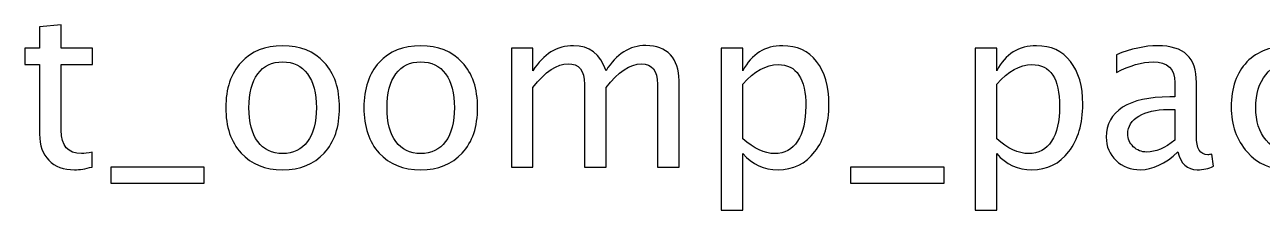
# Model space of a CAD drawing. Header units: centimetres. Extents: x -42 to 63, y -49 to 29.
# Drawn here: x -26.56 to -12.58, y 26.18 to 28.28 of the extents above; entities that cross this region are included whole.
import ezdxf

# ---------------------------------------------------------------- set-up
doc = ezdxf.new("R2010")
doc.units = ezdxf.units.CM
doc.header["$MEASUREMENT"] = 0
doc.layers.add('Layer 1', color=7, linetype='Continuous')

msp = doc.modelspace()

# ---------------------------------------------------------------- linework, layer by layer
at = {"layer": 'Layer 1'}
for points, knots in [([(-25.80003, 26.67086), (-25.87538, 26.65012), (-25.941, 26.63996), (-25.99646, 26.63996), (-25.99646, 26.63996), (-26.12092, 26.63996), (-26.21786, 26.67552), (-26.28729, 26.74664), (-26.28729, 26.74664), (-26.35714, 26.81776), (-26.39185, 26.9164), (-26.39185, 27.04297), (-26.39185, 27.04297), (-26.39185, 27.04297), (-26.39185, 27.83376), (-26.39185, 27.83376), (-26.39185, 27.83376), (-26.39185, 27.83376), (-26.56034, 27.83376), (-26.56034, 27.83376), (-26.56034, 27.83376), (-26.56034, 27.83376), (-26.56034, 28.01664), (-26.56034, 28.01664), (-26.56034, 28.01664), (-26.56034, 28.01664), (-26.39185, 28.01664), (-26.39185, 28.01664), (-26.39185, 28.01664), (-26.39185, 28.01664), (-26.39185, 28.26006), (-26.39185, 28.26006), (-26.39185, 28.26006), (-26.39185, 28.26006), (-26.14801, 28.28334), (-26.14801, 28.28334), (-26.14801, 28.28334), (-26.14801, 28.28334), (-26.14801, 28.01664), (-26.14801, 28.01664), (-26.14801, 28.01664), (-26.14801, 28.01664), (-25.79495, 28.01664), (-25.79495, 28.01664), (-25.79495, 28.01664), (-25.79495, 28.01664), (-25.79495, 27.83376), (-25.79495, 27.83376), (-25.79495, 27.83376), (-25.79495, 27.83376), (-26.14801, 27.83376), (-26.14801, 27.83376), (-26.14801, 27.83376), (-26.14801, 27.83376), (-26.14801, 27.087), (-26.14801, 27.087), (-26.14801, 27.087), (-26.14801, 26.91089), (-26.07139, 26.82284), (-25.91856, 26.82284), (-25.91856, 26.82284), (-25.88597, 26.82284), (-25.8466, 26.82834), (-25.80003, 26.83893), (-25.80003, 26.83893), (-25.80003, 26.83893), (-25.80003, 26.67086), (-25.80003, 26.67086)], [0, 0, 0, 0, 0.05555556, 0.05555556, 0.05555556, 0.05555556, 0.11111111, 0.11111111, 0.11111111, 0.11111111, 0.16666667, 0.16666667, 0.16666667, 0.16666667, 0.22222222, 0.22222222, 0.22222222, 0.22222222, 0.27777778, 0.27777778, 0.27777778, 0.27777778, 0.33333333, 0.33333333, 0.33333333, 0.33333333, 0.38888889, 0.38888889, 0.38888889, 0.38888889, 0.44444444, 0.44444444, 0.44444444, 0.44444444, 0.5, 0.5, 0.5, 0.5, 0.55555556, 0.55555556, 0.55555556, 0.55555556, 0.61111111, 0.61111111, 0.61111111, 0.61111111, 0.66666667, 0.66666667, 0.66666667, 0.66666667, 0.72222222, 0.72222222, 0.72222222, 0.72222222, 0.77777778, 0.77777778, 0.77777778, 0.77777778, 0.83333333, 0.83333333, 0.83333333, 0.83333333, 0.88888889, 0.88888889, 0.88888889, 0.88888889, 1, 1, 1, 1]), ([(-23.64611, 26.63996), (-23.84381, 26.63996), (-24.00044, 26.70304), (-24.11559, 26.82919), (-24.11559, 26.82919), (-24.23116, 26.95534), (-24.28873, 27.12679), (-24.28873, 27.34312), (-24.28873, 27.34312), (-24.28873, 27.55902), (-24.23116, 27.73004), (-24.11559, 27.85577), (-24.11559, 27.85577), (-24.00044, 27.9815), (-23.84381, 28.04458), (-23.64611, 28.04458), (-23.64611, 28.04458), (-23.44841, 28.04458), (-23.29178, 27.9815), (-23.17663, 27.85577), (-23.17663, 27.85577), (-23.06106, 27.73004), (-23.00349, 27.55902), (-23.00349, 27.34312), (-23.00349, 27.34312), (-23.00349, 27.12679), (-23.06106, 26.95534), (-23.17663, 26.82919), (-23.17663, 26.82919), (-23.29178, 26.70304), (-23.44841, 26.63996), (-23.64611, 26.63996)], [0, 0, 0, 0, 0.11111111, 0.11111111, 0.11111111, 0.11111111, 0.22222222, 0.22222222, 0.22222222, 0.22222222, 0.33333333, 0.33333333, 0.33333333, 0.33333333, 0.44444444, 0.44444444, 0.44444444, 0.44444444, 0.55555556, 0.55555556, 0.55555556, 0.55555556, 0.66666667, 0.66666667, 0.66666667, 0.66666667, 0.77777778, 0.77777778, 0.77777778, 0.77777778, 1, 1, 1, 1]), ([(-22.0857, 26.63996), (-22.2834, 26.63996), (-22.44003, 26.70304), (-22.55518, 26.82919), (-22.55518, 26.82919), (-22.67075, 26.95534), (-22.72832, 27.12679), (-22.72832, 27.34312), (-22.72832, 27.34312), (-22.72832, 27.55902), (-22.67075, 27.73004), (-22.55518, 27.85577), (-22.55518, 27.85577), (-22.44003, 27.9815), (-22.2834, 28.04458), (-22.0857, 28.04458), (-22.0857, 28.04458), (-21.888, 28.04458), (-21.73137, 27.9815), (-21.61622, 27.85577), (-21.61622, 27.85577), (-21.50065, 27.73004), (-21.44308, 27.55902), (-21.44308, 27.34312), (-21.44308, 27.34312), (-21.44308, 27.12679), (-21.50065, 26.95534), (-21.61622, 26.82919), (-21.61622, 26.82919), (-21.73137, 26.70304), (-21.888, 26.63996), (-22.0857, 26.63996)], [0, 0, 0, 0, 0.11111111, 0.11111111, 0.11111111, 0.11111111, 0.22222222, 0.22222222, 0.22222222, 0.22222222, 0.33333333, 0.33333333, 0.33333333, 0.33333333, 0.44444444, 0.44444444, 0.44444444, 0.44444444, 0.55555556, 0.55555556, 0.55555556, 0.55555556, 0.66666667, 0.66666667, 0.66666667, 0.66666667, 0.77777778, 0.77777778, 0.77777778, 0.77777778, 1, 1, 1, 1]), ([(-21.06123, 26.67044), (-21.06123, 26.67044), (-21.06123, 28.01664), (-21.06123, 28.01664), (-21.06123, 28.01664), (-21.06123, 28.01664), (-20.81739, 28.01664), (-20.81739, 28.01664), (-20.81739, 28.01664), (-20.81739, 28.01664), (-20.81739, 27.76222), (-20.81739, 27.76222), (-20.81739, 27.76222), (-20.69843, 27.9506), (-20.54603, 28.04458), (-20.35934, 28.04458), (-20.35934, 28.04458), (-20.17943, 28.04458), (-20.05708, 27.9506), (-19.99189, 27.76222), (-19.99189, 27.76222), (-19.87632, 27.95229), (-19.72561, 28.04712), (-19.54062, 28.04712), (-19.54062, 28.04712), (-19.42251, 28.04712), (-19.33064, 28.01241), (-19.26503, 27.94256), (-19.26503, 27.94256), (-19.19941, 27.87271), (-19.16639, 27.77492), (-19.16639, 27.64919), (-19.16639, 27.64919), (-19.16639, 27.64919), (-19.16639, 26.67044), (-19.16639, 26.67044), (-19.16639, 26.67044), (-19.16639, 26.67044), (-19.41023, 26.67044), (-19.41023, 26.67044), (-19.41023, 26.67044), (-19.41023, 26.67044), (-19.41023, 27.60897), (-19.41023, 27.60897), (-19.41023, 27.60897), (-19.41023, 27.76222), (-19.47119, 27.83884), (-19.59311, 27.83884), (-19.59311, 27.83884), (-19.71969, 27.83884), (-19.85261, 27.74952), (-19.99189, 27.57045), (-19.99189, 27.57045), (-19.99189, 27.57045), (-19.99189, 26.67044), (-19.99189, 26.67044), (-19.99189, 26.67044), (-19.99189, 26.67044), (-20.23573, 26.67044), (-20.23573, 26.67044), (-20.23573, 26.67044), (-20.23573, 26.67044), (-20.23573, 27.60982), (-20.23573, 27.60982), (-20.23573, 27.60982), (-20.23573, 27.76433), (-20.29754, 27.84138), (-20.42157, 27.84138), (-20.42157, 27.84138), (-20.54476, 27.84138), (-20.67684, 27.75163), (-20.81739, 27.57172), (-20.81739, 27.57172), (-20.81739, 27.57172), (-20.81739, 26.67044), (-20.81739, 26.67044), (-20.81739, 26.67044), (-20.81739, 26.67044), (-21.06123, 26.67044), (-21.06123, 26.67044)], [0, 0, 0, 0, 0.04761905, 0.04761905, 0.04761905, 0.04761905, 0.0952381, 0.0952381, 0.0952381, 0.0952381, 0.14285714, 0.14285714, 0.14285714, 0.14285714, 0.19047619, 0.19047619, 0.19047619, 0.19047619, 0.23809524, 0.23809524, 0.23809524, 0.23809524, 0.28571429, 0.28571429, 0.28571429, 0.28571429, 0.33333333, 0.33333333, 0.33333333, 0.33333333, 0.38095238, 0.38095238, 0.38095238, 0.38095238, 0.42857143, 0.42857143, 0.42857143, 0.42857143, 0.47619048, 0.47619048, 0.47619048, 0.47619048, 0.52380952, 0.52380952, 0.52380952, 0.52380952, 0.57142857, 0.57142857, 0.57142857, 0.57142857, 0.61904762, 0.61904762, 0.61904762, 0.61904762, 0.66666667, 0.66666667, 0.66666667, 0.66666667, 0.71428571, 0.71428571, 0.71428571, 0.71428571, 0.76190476, 0.76190476, 0.76190476, 0.76190476, 0.80952381, 0.80952381, 0.80952381, 0.80952381, 0.85714286, 0.85714286, 0.85714286, 0.85714286, 0.9047619, 0.9047619, 0.9047619, 0.9047619, 1, 1, 1, 1]), ([(-18.68972, 26.18022), (-18.68972, 26.18022), (-18.68972, 28.01664), (-18.68972, 28.01664), (-18.68972, 28.01664), (-18.68972, 28.01664), (-18.44588, 28.01664), (-18.44588, 28.01664), (-18.44588, 28.01664), (-18.44588, 28.01664), (-18.44588, 27.76222), (-18.44588, 27.76222), (-18.44588, 27.76222), (-18.34597, 27.9506), (-18.19569, 28.04458), (-17.99545, 28.04458), (-17.99545, 28.04458), (-17.83332, 28.04458), (-17.70589, 27.98574), (-17.61276, 27.86763), (-17.61276, 27.86763), (-17.51963, 27.74952), (-17.47306, 27.58823), (-17.47306, 27.38376), (-17.47306, 27.38376), (-17.47306, 27.16108), (-17.52598, 26.98117), (-17.63139, 26.84485), (-17.63139, 26.84485), (-17.7368, 26.70812), (-17.87565, 26.63996), (-18.04752, 26.63996), (-18.04752, 26.63996), (-18.20712, 26.63996), (-18.34005, 26.70092), (-18.44588, 26.82326), (-18.44588, 26.82326), (-18.44588, 26.82326), (-18.44588, 26.18022), (-18.44588, 26.18022), (-18.44588, 26.18022), (-18.44588, 26.18022), (-18.68972, 26.18022), (-18.68972, 26.18022)], [0, 0, 0, 0, 0.08333333, 0.08333333, 0.08333333, 0.08333333, 0.16666667, 0.16666667, 0.16666667, 0.16666667, 0.25, 0.25, 0.25, 0.25, 0.33333333, 0.33333333, 0.33333333, 0.33333333, 0.41666667, 0.41666667, 0.41666667, 0.41666667, 0.5, 0.5, 0.5, 0.5, 0.58333333, 0.58333333, 0.58333333, 0.58333333, 0.66666667, 0.66666667, 0.66666667, 0.66666667, 0.75, 0.75, 0.75, 0.75, 0.83333333, 0.83333333, 0.83333333, 0.83333333, 1, 1, 1, 1]), ([(-15.82121, 26.18022), (-15.82121, 26.18022), (-15.82121, 28.01664), (-15.82121, 28.01664), (-15.82121, 28.01664), (-15.82121, 28.01664), (-15.57737, 28.01664), (-15.57737, 28.01664), (-15.57737, 28.01664), (-15.57737, 28.01664), (-15.57737, 27.76222), (-15.57737, 27.76222), (-15.57737, 27.76222), (-15.47746, 27.9506), (-15.32718, 28.04458), (-15.12694, 28.04458), (-15.12694, 28.04458), (-14.96481, 28.04458), (-14.83738, 27.98574), (-14.74425, 27.86763), (-14.74425, 27.86763), (-14.65112, 27.74952), (-14.60455, 27.58823), (-14.60455, 27.38376), (-14.60455, 27.38376), (-14.60455, 27.16108), (-14.65747, 26.98117), (-14.76288, 26.84485), (-14.76288, 26.84485), (-14.86829, 26.70812), (-15.00714, 26.63996), (-15.17901, 26.63996), (-15.17901, 26.63996), (-15.33861, 26.63996), (-15.47154, 26.70092), (-15.57737, 26.82326), (-15.57737, 26.82326), (-15.57737, 26.82326), (-15.57737, 26.18022), (-15.57737, 26.18022), (-15.57737, 26.18022), (-15.57737, 26.18022), (-15.82121, 26.18022), (-15.82121, 26.18022)], [0, 0, 0, 0, 0.08333333, 0.08333333, 0.08333333, 0.08333333, 0.16666667, 0.16666667, 0.16666667, 0.16666667, 0.25, 0.25, 0.25, 0.25, 0.33333333, 0.33333333, 0.33333333, 0.33333333, 0.41666667, 0.41666667, 0.41666667, 0.41666667, 0.5, 0.5, 0.5, 0.5, 0.58333333, 0.58333333, 0.58333333, 0.58333333, 0.66666667, 0.66666667, 0.66666667, 0.66666667, 0.75, 0.75, 0.75, 0.75, 0.83333333, 0.83333333, 0.83333333, 0.83333333, 1, 1, 1, 1]), ([(-13.52886, 26.84189), (-13.67533, 26.70727), (-13.8163, 26.63996), (-13.95177, 26.63996), (-13.95177, 26.63996), (-14.0631, 26.63996), (-14.15581, 26.67467), (-14.22905, 26.74452), (-14.22905, 26.74452), (-14.30271, 26.81437), (-14.33954, 26.90243), (-14.33954, 27.00868), (-14.33954, 27.00868), (-14.33954, 27.15558), (-14.27773, 27.26861), (-14.15412, 27.34735), (-14.15412, 27.34735), (-14.03051, 27.42609), (-13.85313, 27.46546), (-13.62199, 27.46546), (-13.62199, 27.46546), (-13.62199, 27.46546), (-13.56484, 27.46546), (-13.56484, 27.46546), (-13.56484, 27.46546), (-13.56484, 27.46546), (-13.56484, 27.6276), (-13.56484, 27.6276), (-13.56484, 27.6276), (-13.56484, 27.78381), (-13.64612, 27.8617), (-13.8091, 27.8617), (-13.8091, 27.8617), (-13.93526, 27.8617), (-14.07326, 27.82191), (-14.2227, 27.74232), (-14.2227, 27.74232), (-14.2227, 27.74232), (-14.2227, 27.94298), (-14.2227, 27.94298), (-14.2227, 27.94298), (-14.05845, 28.01071), (-13.90351, 28.04458), (-13.7583, 28.04458), (-13.7583, 28.04458), (-13.60887, 28.04458), (-13.49838, 28.01071), (-13.42768, 27.94256), (-13.42768, 27.94256), (-13.35656, 27.8744), (-13.321, 27.76941), (-13.321, 27.6276), (-13.321, 27.6276), (-13.321, 27.6276), (-13.321, 27.01927), (-13.321, 27.01927), (-13.321, 27.01927), (-13.321, 26.87999), (-13.27824, 26.81014), (-13.19231, 26.81014), (-13.19231, 26.81014), (-13.18172, 26.81014), (-13.16606, 26.81183), (-13.14532, 26.81522), (-13.14532, 26.81522), (-13.14532, 26.81522), (-13.12796, 26.67975), (-13.12796, 26.67975), (-13.12796, 26.67975), (-13.18342, 26.65308), (-13.24438, 26.63996), (-13.31126, 26.63996), (-13.31126, 26.63996), (-13.42514, 26.63996), (-13.49753, 26.70727), (-13.52886, 26.84189)], [0, 0, 0, 0, 0.05, 0.05, 0.05, 0.05, 0.1, 0.1, 0.1, 0.1, 0.15, 0.15, 0.15, 0.15, 0.2, 0.2, 0.2, 0.2, 0.25, 0.25, 0.25, 0.25, 0.3, 0.3, 0.3, 0.3, 0.35, 0.35, 0.35, 0.35, 0.4, 0.4, 0.4, 0.4, 0.45, 0.45, 0.45, 0.45, 0.5, 0.5, 0.5, 0.5, 0.55, 0.55, 0.55, 0.55, 0.6, 0.6, 0.6, 0.6, 0.65, 0.65, 0.65, 0.65, 0.7, 0.7, 0.7, 0.7, 0.75, 0.75, 0.75, 0.75, 0.8, 0.8, 0.8, 0.8, 0.85, 0.85, 0.85, 0.85, 0.9, 0.9, 0.9, 0.9, 1, 1, 1, 1]), ([(-11.88548, 26.71108), (-12.04338, 26.66367), (-12.1797, 26.63996), (-12.29442, 26.63996), (-12.29442, 26.63996), (-12.47645, 26.63996), (-12.62716, 26.70727), (-12.74696, 26.84147), (-12.74696, 26.84147), (-12.86677, 26.97609), (-12.92688, 27.14584), (-12.92688, 27.35031), (-12.92688, 27.35031), (-12.92688, 27.56875), (-12.86761, 27.73936), (-12.74908, 27.86128), (-12.74908, 27.86128), (-12.63055, 27.98362), (-12.46502, 28.04458), (-12.25251, 28.04458), (-12.25251, 28.04458), (-12.14795, 28.04458), (-12.03026, 28.03019), (-11.90072, 28.0014), (-11.90072, 28.0014), (-11.90072, 28.0014), (-11.90072, 27.79566), (-11.90072, 27.79566), (-11.90072, 27.79566), (-12.0383, 27.8363), (-12.15049, 27.85662), (-12.23685, 27.85662), (-12.23685, 27.85662), (-12.36215, 27.85662), (-12.46248, 27.80963), (-12.53741, 27.71607), (-12.53741, 27.71607), (-12.61234, 27.62252), (-12.65002, 27.49763), (-12.65002, 27.34185), (-12.65002, 27.34185), (-12.65002, 27.19072), (-12.61107, 27.0688), (-12.5336, 26.97524), (-12.5336, 26.97524), (-12.45613, 26.88211), (-12.35496, 26.83554), (-12.22923, 26.83554), (-12.22923, 26.83554), (-12.11789, 26.83554), (-12.00359, 26.86433), (-11.88548, 26.9219), (-11.88548, 26.9219), (-11.88548, 26.9219), (-11.88548, 26.71108), (-11.88548, 26.71108)], [0, 0, 0, 0, 0.06666667, 0.06666667, 0.06666667, 0.06666667, 0.13333333, 0.13333333, 0.13333333, 0.13333333, 0.2, 0.2, 0.2, 0.2, 0.26666667, 0.26666667, 0.26666667, 0.26666667, 0.33333333, 0.33333333, 0.33333333, 0.33333333, 0.4, 0.4, 0.4, 0.4, 0.46666667, 0.46666667, 0.46666667, 0.46666667, 0.53333333, 0.53333333, 0.53333333, 0.53333333, 0.6, 0.6, 0.6, 0.6, 0.66666667, 0.66666667, 0.66666667, 0.66666667, 0.73333333, 0.73333333, 0.73333333, 0.73333333, 0.8, 0.8, 0.8, 0.8, 0.86666667, 0.86666667, 0.86666667, 0.86666667, 1, 1, 1, 1]), ([(-23.64653, 26.82284), (-23.52588, 26.82284), (-23.4319, 26.86814), (-23.36502, 26.95915), (-23.36502, 26.95915), (-23.29855, 27.04975), (-23.26511, 27.17802), (-23.26511, 27.34312), (-23.26511, 27.34312), (-23.26511, 27.50779), (-23.29855, 27.63564), (-23.36502, 27.72623), (-23.36502, 27.72623), (-23.4319, 27.8164), (-23.52588, 27.8617), (-23.64653, 27.8617), (-23.64653, 27.8617), (-23.76761, 27.8617), (-23.86159, 27.8164), (-23.92763, 27.72623), (-23.92763, 27.72623), (-23.99409, 27.63564), (-24.02711, 27.50779), (-24.02711, 27.34312), (-24.02711, 27.34312), (-24.02711, 27.17802), (-23.99409, 27.04975), (-23.92763, 26.95915), (-23.92763, 26.95915), (-23.86159, 26.86814), (-23.76761, 26.82284), (-23.64653, 26.82284)], [0, 0, 0, 0, 0.11111111, 0.11111111, 0.11111111, 0.11111111, 0.22222222, 0.22222222, 0.22222222, 0.22222222, 0.33333333, 0.33333333, 0.33333333, 0.33333333, 0.44444444, 0.44444444, 0.44444444, 0.44444444, 0.55555556, 0.55555556, 0.55555556, 0.55555556, 0.66666667, 0.66666667, 0.66666667, 0.66666667, 0.77777778, 0.77777778, 0.77777778, 0.77777778, 1, 1, 1, 1]), ([(-22.08612, 26.82284), (-21.96547, 26.82284), (-21.87149, 26.86814), (-21.80461, 26.95915), (-21.80461, 26.95915), (-21.73814, 27.04975), (-21.7047, 27.17802), (-21.7047, 27.34312), (-21.7047, 27.34312), (-21.7047, 27.50779), (-21.73814, 27.63564), (-21.80461, 27.72623), (-21.80461, 27.72623), (-21.87149, 27.8164), (-21.96547, 27.8617), (-22.08612, 27.8617), (-22.08612, 27.8617), (-22.2072, 27.8617), (-22.30118, 27.8164), (-22.36722, 27.72623), (-22.36722, 27.72623), (-22.43368, 27.63564), (-22.4667, 27.50779), (-22.4667, 27.34312), (-22.4667, 27.34312), (-22.4667, 27.17802), (-22.43368, 27.04975), (-22.36722, 26.95915), (-22.36722, 26.95915), (-22.30118, 26.86814), (-22.2072, 26.82284), (-22.08612, 26.82284)], [0, 0, 0, 0, 0.11111111, 0.11111111, 0.11111111, 0.11111111, 0.22222222, 0.22222222, 0.22222222, 0.22222222, 0.33333333, 0.33333333, 0.33333333, 0.33333333, 0.44444444, 0.44444444, 0.44444444, 0.44444444, 0.55555556, 0.55555556, 0.55555556, 0.55555556, 0.66666667, 0.66666667, 0.66666667, 0.66666667, 0.77777778, 0.77777778, 0.77777778, 0.77777778, 1, 1, 1, 1]), ([(-18.44588, 26.99133), (-18.32015, 26.87914), (-18.20035, 26.82284), (-18.08647, 26.82284), (-18.08647, 26.82284), (-17.97429, 26.82284), (-17.8875, 26.86983), (-17.82654, 26.96339), (-17.82654, 26.96339), (-17.76516, 27.05694), (-17.73468, 27.1886), (-17.73468, 27.35878), (-17.73468, 27.35878), (-17.73468, 27.67374), (-17.83882, 27.83122), (-18.0471, 27.83122), (-18.0471, 27.83122), (-18.18341, 27.83122), (-18.31634, 27.75756), (-18.44588, 27.60982), (-18.44588, 27.60982), (-18.44588, 27.60982), (-18.44588, 26.99133), (-18.44588, 26.99133)], [0, 0, 0, 0, 0.14285714, 0.14285714, 0.14285714, 0.14285714, 0.28571429, 0.28571429, 0.28571429, 0.28571429, 0.42857143, 0.42857143, 0.42857143, 0.42857143, 0.57142857, 0.57142857, 0.57142857, 0.57142857, 0.71428571, 0.71428571, 0.71428571, 0.71428571, 1, 1, 1, 1]), ([(-15.57737, 26.99133), (-15.45164, 26.87914), (-15.33184, 26.82284), (-15.21796, 26.82284), (-15.21796, 26.82284), (-15.10578, 26.82284), (-15.01899, 26.86983), (-14.95803, 26.96339), (-14.95803, 26.96339), (-14.89665, 27.05694), (-14.86617, 27.1886), (-14.86617, 27.35878), (-14.86617, 27.35878), (-14.86617, 27.67374), (-14.97031, 27.83122), (-15.17859, 27.83122), (-15.17859, 27.83122), (-15.3149, 27.83122), (-15.44783, 27.75756), (-15.57737, 27.60982), (-15.57737, 27.60982), (-15.57737, 27.60982), (-15.57737, 26.99133), (-15.57737, 26.99133)], [0, 0, 0, 0, 0.14285714, 0.14285714, 0.14285714, 0.14285714, 0.28571429, 0.28571429, 0.28571429, 0.28571429, 0.42857143, 0.42857143, 0.42857143, 0.42857143, 0.57142857, 0.57142857, 0.57142857, 0.57142857, 0.71428571, 0.71428571, 0.71428571, 0.71428571, 1, 1, 1, 1]), ([(-13.56484, 26.97482), (-13.56484, 26.97482), (-13.56484, 27.32068), (-13.56484, 27.32068), (-13.56484, 27.32068), (-13.56484, 27.32068), (-13.64316, 27.32322), (-13.64316, 27.32322), (-13.64316, 27.32322), (-13.77862, 27.32322), (-13.88784, 27.29824), (-13.97124, 27.24829), (-13.97124, 27.24829), (-14.05421, 27.19791), (-14.0957, 27.13145), (-14.0957, 27.04848), (-14.0957, 27.04848), (-14.0957, 26.99048), (-14.07496, 26.94137), (-14.03389, 26.90116), (-14.03389, 26.90116), (-13.99241, 26.86094), (-13.94203, 26.84062), (-13.88234, 26.84062), (-13.88234, 26.84062), (-13.78074, 26.84062), (-13.67491, 26.88549), (-13.56484, 26.97482)], [0, 0, 0, 0, 0.125, 0.125, 0.125, 0.125, 0.25, 0.25, 0.25, 0.25, 0.375, 0.375, 0.375, 0.375, 0.5, 0.5, 0.5, 0.5, 0.625, 0.625, 0.625, 0.625, 0.75, 0.75, 0.75, 0.75, 1, 1, 1, 1]), ([(-25.58921, 26.48756), (-25.58921, 26.48756), (-25.58921, 26.67044), (-25.58921, 26.67044), (-25.58921, 26.67044), (-25.58921, 26.67044), (-24.53257, 26.67044), (-24.53257, 26.67044), (-24.53257, 26.67044), (-24.53257, 26.67044), (-24.53257, 26.48756), (-24.53257, 26.48756), (-24.53257, 26.48756), (-24.53257, 26.48756), (-25.58921, 26.48756), (-25.58921, 26.48756)], [0, 0, 0, 0, 0.2, 0.2, 0.2, 0.2, 0.4, 0.4, 0.4, 0.4, 0.6, 0.6, 0.6, 0.6, 1, 1, 1, 1]), ([(-17.22837, 26.48756), (-17.22837, 26.48756), (-17.22837, 26.67044), (-17.22837, 26.67044), (-17.22837, 26.67044), (-17.22837, 26.67044), (-16.17173, 26.67044), (-16.17173, 26.67044), (-16.17173, 26.67044), (-16.17173, 26.67044), (-16.17173, 26.48756), (-16.17173, 26.48756), (-16.17173, 26.48756), (-16.17173, 26.48756), (-17.22837, 26.48756), (-17.22837, 26.48756)], [0, 0, 0, 0, 0.2, 0.2, 0.2, 0.2, 0.4, 0.4, 0.4, 0.4, 0.6, 0.6, 0.6, 0.6, 1, 1, 1, 1])]:
    msp.add_open_spline(points, degree=3, knots=knots, dxfattribs=at)

doc.saveas('drawing.dxf')
